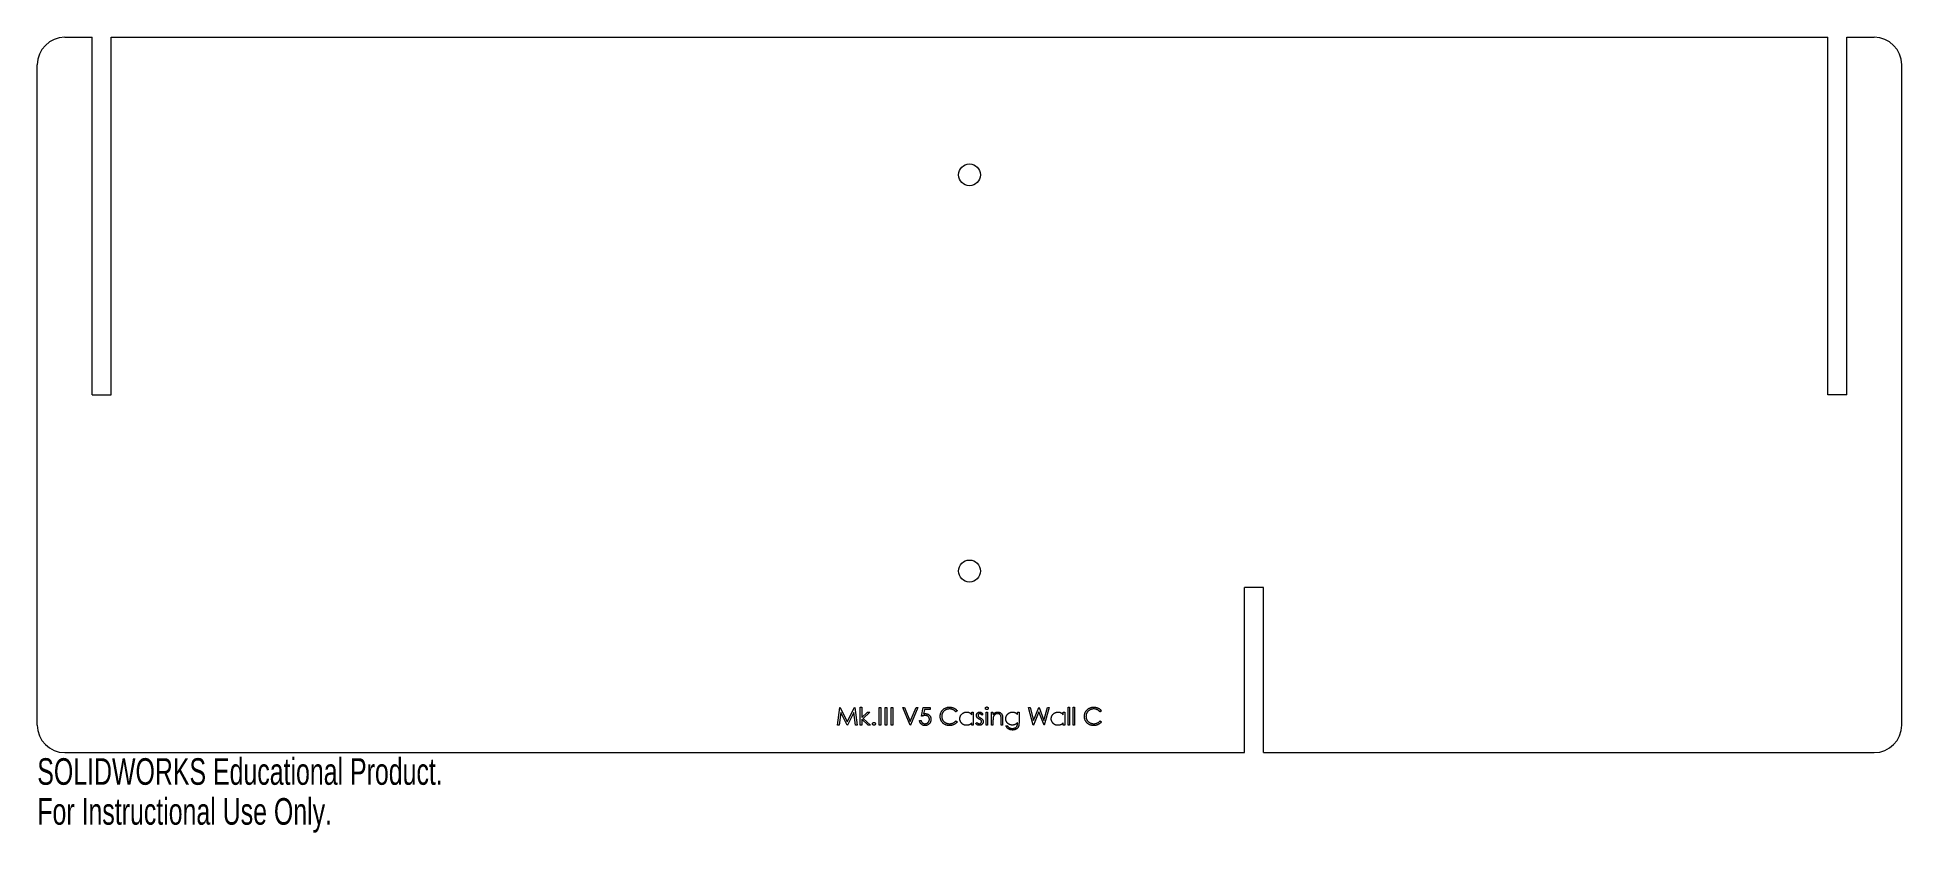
# Model space of a CAD drawing. Header units: millimetres. Extents: x 0 to 339, y -15 to 130.
import ezdxf

# ---------------------------------------------------------------- set-up
doc = ezdxf.new("R2010")
doc.units = ezdxf.units.MM
doc.styles.add('SLDTEXTSTYLE0', font='TXT', dxfattribs={"width": 0.7})

msp = doc.modelspace()

# ---------------------------------------------------------------- linework, layer by layer
at = {"color": 7, "linetype": 'Continuous', "lineweight": 15}
for p, q in [((5, 130), (10, 130)), ((10, 65), (10, 130)), ((13.4, 130), (325.4, 130)), ((13.4, 65), (13.4, 130)), ((325.4, 65), (325.4, 130)), ((328.8, 130), (333.8, 130)), ((328.8, 65), (328.8, 130)), ((0, 5), (0, 125)), ((338.8, 5), (338.8, 125)), ((10, 65), (13.4, 65)), ((328.8, 65), (325.4, 65)), ((219.4, 0), (219.4, 30)), ((222.8, 30), (219.4, 30)), ((222.8, 0), (222.8, 30)), ((145.42, 5), (145.84, 8.18)), ((146.01, 7.29), (145.71, 5)), ((145.84, 8.18), (145.88, 8.18)), ((145.88, 8.18), (147.2, 5.57)), ((147.17, 5), (146.01, 7.29)), ((147.2, 5.57), (148.5, 8.18)), ((148.38, 7.28), (147.23, 5)), ((148.68, 5), (148.38, 7.28)), ((148.5, 8.18), (148.54, 8.18)), ((148.54, 8.18), (148.97, 5)), ((149.54, 5), (149.54, 8.26)), ((149.54, 8.26), (149.82, 8.26)), ((149.82, 8.26), (149.82, 6.37)), ((149.82, 6.37), (150.88, 7.32)), ((151.29, 7.32), (150.06, 6.22)), ((150.88, 7.32), (151.29, 7.32)), ((153, 5), (153, 8.18)), ((153, 8.18), (153.28, 8.18)), ((153.28, 8.18), (153.28, 5)), ((154.09, 5), (154.09, 8.18)), ((154.09, 8.18), (154.38, 8.18)), ((154.38, 8.18), (154.38, 5)), ((155.19, 5), (155.19, 8.18)), ((155.19, 8.18), (155.48, 8.18)), ((155.48, 8.18), (155.48, 5)), ((158.61, 5), (157.27, 8.18)), ((157.27, 8.18), (157.58, 8.18)), ((157.58, 8.18), (158.63, 5.67)), ((158.63, 5.67), (159.69, 8.18)), ((160, 8.18), (158.65, 5)), ((159.69, 8.18), (160, 8.18)), ((160.65, 6.59), (160.97, 8.18)), ((160.97, 8.18), (162.28, 8.18)), ((161.2, 7.85), (161.03, 7.01)), ((162.28, 7.85), (161.2, 7.85)), ((162.28, 8.18), (162.28, 7.85)), ((167.16, 7.59), (166.91, 7.4)), ((169.81, 6.89), (169.81, 7.32)), ((169.81, 7.32), (170.09, 7.32)), ((170.09, 7.32), (170.09, 5)), ((171.84, 7.03), (171.65, 6.83)), ((172.41, 5), (172.41, 7.32)), ((172.41, 7.32), (172.7, 7.32)), ((172.7, 7.32), (172.7, 5)), ((173.39, 5), (173.39, 7.32)), ((173.39, 7.32), (173.67, 7.32)), ((173.67, 7.32), (173.67, 6.9)), ((178.11, 6.91), (178.11, 7.32)), ((178.11, 7.32), (178.4, 7.32)), ((178.4, 7.32), (178.4, 5.48)), ((180.99, 5), (180.15, 8.18)), ((180.15, 8.18), (180.44, 8.18)), ((180.44, 8.18), (181.06, 5.85)), ((182, 7.43), (181.03, 5)), ((181.06, 5.85), (181.99, 8.18)), ((181.99, 8.18), (182.03, 8.18)), ((182.95, 5), (182, 7.43)), ((182.03, 8.18), (182.93, 5.86)), ((182.93, 5.86), (183.56, 8.18)), ((183.85, 8.18), (182.99, 5)), ((183.56, 8.18), (183.85, 8.18)), ((186.41, 6.89), (186.41, 7.32)), ((186.41, 7.32), (186.7, 7.32)), ((186.7, 7.32), (186.7, 5)), ((187.31, 5), (187.31, 8.26)), ((187.31, 8.26), (187.6, 8.26)), ((187.6, 8.26), (187.6, 5)), ((188.21, 5), (188.21, 8.26)), ((188.21, 8.26), (188.49, 8.26)), ((188.49, 8.26), (188.49, 5)), ((193.38, 7.59), (193.13, 7.4)), ((145.71, 5), (145.42, 5)), ((147.23, 5), (147.17, 5)), ((148.97, 5), (148.68, 5)), ((149.82, 5), (149.54, 5)), ((151, 5), (149.82, 6.07)), ((149.82, 6.07), (149.82, 5)), ((150.06, 6.22), (151.41, 5)), ((151.41, 5), (151, 5)), ((153.28, 5), (153, 5)), ((154.38, 5), (154.09, 5)), ((155.48, 5), (155.19, 5)), ((158.65, 5), (158.61, 5)), ((160.32, 5.81), (160.61, 5.81)), ((166.91, 5.77), (167.16, 5.58)), ((169.81, 5), (169.81, 5.4)), ((170.09, 5), (169.81, 5)), ((170.54, 5.27), (170.73, 5.49)), ((172.7, 5), (172.41, 5)), ((173.67, 5), (173.39, 5)), ((173.67, 5.84), (173.67, 5)), ((175.14, 5), (175.14, 6.09)), ((175.42, 5), (175.14, 5)), ((175.42, 6.18), (175.42, 5)), ((176.03, 4.84), (176.32, 4.84)), ((178.11, 5.32), (178.11, 5.44)), ((181.03, 5), (180.99, 5)), ((182.99, 5), (182.95, 5)), ((186.41, 5), (186.41, 5.4)), ((186.7, 5), (186.41, 5)), ((187.6, 5), (187.31, 5)), ((188.49, 5), (188.21, 5)), ((193.13, 5.77), (193.38, 5.58)), ((5, 0), (219.4, 0)), ((222.8, 0), (333.8, 0))]:
    msp.add_line(p, q, dxfattribs=at)
for centre in [(169.4, 105), (169.4, 33)]:
    msp.add_circle(centre, 2, dxfattribs=at)
for centre, start, end in [((5, 125), 90, 180), ((333.8, 125), 0, 90), ((5, 5), 180, 270), ((333.8, 5), 270, 0)]:
    msp.add_arc(centre, 5, start, end, dxfattribs=at)
for points, knots in [([(161.03, 7.01), (161.06, 7.02), (161.12, 7.04), (161.22, 7.06), (161.31, 7.07), (161.37, 7.08), (161.4, 7.08)], [0, 0, 0, 0, 0.275068, 0.532901, 0.773973, 1, 1, 1, 1]), ([(161.4, 7.08), (161.43, 7.08), (161.5, 7.07), (161.61, 7.06), (161.7, 7.04), (161.8, 7), (161.88, 6.96), (161.97, 6.91), (162.05, 6.85), (162.12, 6.79), (162.18, 6.71), (162.24, 6.63), (162.29, 6.54), (162.33, 6.45), (162.36, 6.36), (162.38, 6.25), (162.4, 6.15), (162.4, 6.07), (162.4, 6.04)], [0, 0, 0, 0, 0.065808, 0.129394, 0.190894, 0.251281, 0.310815, 0.370371, 0.430768, 0.492881, 0.555104, 0.616067, 0.677256, 0.73826, 0.800762, 0.864778, 0.931045, 1, 1, 1, 1]), ([(164.07, 6.61), (164.07, 6.66), (164.07, 6.78), (164.1, 6.94), (164.13, 7.1), (164.19, 7.25), (164.26, 7.39), (164.34, 7.53), (164.44, 7.66), (164.55, 7.78), (164.68, 7.89), (164.81, 7.99), (164.95, 8.07), (165.1, 8.14), (165.26, 8.19), (165.43, 8.23), (165.6, 8.25), (165.72, 8.25), (165.78, 8.26)], [0, 0, 0, 0, 0.064558, 0.127014, 0.187955, 0.248014, 0.307748, 0.368235, 0.42947, 0.492743, 0.556258, 0.618217, 0.679655, 0.741246, 0.803415, 0.866815, 0.932328, 1, 1, 1, 1]), ([(165.76, 7.93), (165.73, 7.93), (165.66, 7.93), (165.57, 7.92), (165.48, 7.91), (165.39, 7.89), (165.3, 7.86), (165.21, 7.83), (165.13, 7.79), (165.04, 7.75), (164.96, 7.7), (164.89, 7.65), (164.82, 7.6), (164.75, 7.54), (164.69, 7.48), (164.63, 7.41), (164.58, 7.34), (164.53, 7.27), (164.49, 7.19), (164.45, 7.11), (164.42, 7.03), (164.4, 6.94), (164.38, 6.86), (164.36, 6.77), (164.35, 6.68), (164.35, 6.62), (164.35, 6.58)], [0, 0, 0, 0, 0.043955, 0.087502, 0.130463, 0.172752, 0.215403, 0.25765, 0.300153, 0.343121, 0.385925, 0.427686, 0.468818, 0.509492, 0.549883, 0.58998, 0.630405, 0.670869, 0.711384, 0.751627, 0.791776, 0.832459, 0.873319, 0.914543, 0.956924, 1, 1, 1, 1]), ([(166.91, 7.4), (166.89, 7.42), (166.86, 7.46), (166.8, 7.52), (166.74, 7.58), (166.68, 7.63), (166.62, 7.68), (166.55, 7.72), (166.48, 7.76), (166.38, 7.81), (166.26, 7.86), (166.1, 7.9), (165.93, 7.93), (165.82, 7.93), (165.76, 7.93)], [0, 0, 0, 0, 0.063163, 0.125475, 0.187121, 0.248294, 0.309295, 0.36985, 0.430973, 0.492456, 0.616148, 0.740844, 0.868183, 1, 1, 1, 1]), ([(165.78, 8.26), (165.81, 8.26), (165.88, 8.26), (165.99, 8.25), (166.1, 8.23), (166.2, 8.21), (166.3, 8.19), (166.39, 8.16), (166.49, 8.12), (166.58, 8.08), (166.66, 8.04), (166.75, 7.99), (166.83, 7.93), (166.9, 7.87), (166.97, 7.81), (167.04, 7.74), (167.1, 7.67), (167.14, 7.62), (167.16, 7.59)], [0, 0, 0, 0, 0.068548, 0.135683, 0.201215, 0.265682, 0.329267, 0.392395, 0.45507, 0.517127, 0.57879, 0.63974, 0.700192, 0.759806, 0.819628, 0.879355, 0.939512, 1, 1, 1, 1]), ([(167.65, 6.17), (167.65, 6.21), (167.65, 6.29), (167.67, 6.4), (167.7, 6.52), (167.74, 6.63), (167.79, 6.73), (167.85, 6.83), (167.92, 6.92), (168.01, 7.01), (168.1, 7.09), (168.19, 7.16), (168.29, 7.23), (168.4, 7.27), (168.51, 7.31), (168.63, 7.34), (168.75, 7.36), (168.83, 7.36), (168.87, 7.36)], [0, 0, 0, 0, 0.0637745, 0.1260788, 0.1869041, 0.2475739, 0.3080034, 0.3691319, 0.4320332, 0.4967908, 0.5616108, 0.6249139, 0.6867263, 0.7480788, 0.8095823, 0.8716307, 0.9348858, 1, 1, 1, 1]), ([(168.87, 7.36), (168.92, 7.36), (169.01, 7.36), (169.14, 7.34), (169.27, 7.3), (169.39, 7.25), (169.51, 7.19), (169.62, 7.1), (169.72, 7.01), (169.78, 6.93), (169.81, 6.89)], [0, 0, 0, 0, 0.129862, 0.254654, 0.376015, 0.495255, 0.614798, 0.738106, 0.865196, 1, 1, 1, 1]), ([(170.66, 6.75), (170.66, 6.77), (170.66, 6.82), (170.67, 6.88), (170.68, 6.94), (170.7, 6.99), (170.73, 7.05), (170.75, 7.1), (170.79, 7.14), (170.83, 7.19), (170.87, 7.23), (170.92, 7.26), (170.96, 7.29), (171.02, 7.32), (171.07, 7.34), (171.13, 7.35), (171.19, 7.36), (171.23, 7.36), (171.25, 7.36)], [0, 0, 0, 0, 0.067978, 0.133044, 0.196507, 0.258613, 0.319728, 0.380873, 0.442636, 0.505079, 0.567881, 0.628814, 0.68891, 0.748765, 0.809386, 0.870884, 0.934037, 1, 1, 1, 1]), ([(171.25, 7.08), (171.23, 7.07), (171.19, 7.07), (171.13, 7.05), (171.08, 7.02), (171.03, 6.98), (171, 6.93), (170.97, 6.88), (170.95, 6.82), (170.95, 6.78), (170.95, 6.76)], [0, 0, 0, 0, 0.124958, 0.245901, 0.369166, 0.498511, 0.628504, 0.751028, 0.873724, 1, 1, 1, 1]), ([(171.25, 7.36), (171.27, 7.36), (171.32, 7.36), (171.4, 7.34), (171.47, 7.32), (171.55, 7.28), (171.62, 7.23), (171.7, 7.17), (171.77, 7.11), (171.82, 7.06), (171.84, 7.03)], [0, 0, 0, 0, 0.105714, 0.213412, 0.326127, 0.444452, 0.569061, 0.702712, 0.846318, 1, 1, 1, 1]), ([(171.65, 6.83), (171.63, 6.85), (171.6, 6.89), (171.55, 6.94), (171.5, 6.98), (171.45, 7.02), (171.4, 7.04), (171.35, 7.06), (171.3, 7.07), (171.26, 7.08), (171.25, 7.08)], [0, 0, 0, 0, 0.158223, 0.305036, 0.441309, 0.565963, 0.683525, 0.793334, 0.898518, 1, 1, 1, 1]), ([(172.29, 8.05), (172.29, 8.07), (172.29, 8.1), (172.31, 8.15), (172.33, 8.19), (172.37, 8.23), (172.41, 8.26), (172.45, 8.28), (172.5, 8.29), (172.54, 8.3), (172.55, 8.3)], [0, 0, 0, 0, 0.12329, 0.242149, 0.363437, 0.489745, 0.618115, 0.744894, 0.868932, 1, 1, 1, 1]), ([(172.55, 7.81), (172.54, 7.81), (172.5, 7.81), (172.45, 7.83), (172.41, 7.85), (172.37, 7.88), (172.33, 7.92), (172.31, 7.96), (172.29, 8), (172.29, 8.04), (172.29, 8.05)], [0, 0, 0, 0, 0.1318668, 0.2566614, 0.3842132, 0.5133652, 0.6404432, 0.761085, 0.8791455, 1, 1, 1, 1]), ([(172.55, 8.3), (172.57, 8.3), (172.61, 8.29), (172.66, 8.28), (172.7, 8.26), (172.74, 8.23), (172.78, 8.19), (172.8, 8.15), (172.82, 8.1), (172.82, 8.07), (172.82, 8.05)], [0, 0, 0, 0, 0.131899, 0.258284, 0.384341, 0.51198, 0.638632, 0.75923, 0.877412, 1, 1, 1, 1]), ([(172.82, 8.05), (172.82, 8.04), (172.82, 8), (172.8, 7.96), (172.78, 7.92), (172.74, 7.88), (172.7, 7.85), (172.66, 7.82), (172.61, 7.81), (172.57, 7.81), (172.55, 7.81)], [0, 0, 0, 0, 0.120162, 0.237546, 0.357497, 0.484917, 0.613329, 0.74015, 0.867301, 1, 1, 1, 1]), ([(173.67, 6.9), (173.7, 6.94), (173.76, 7.01), (173.86, 7.11), (173.97, 7.19), (174.07, 7.25), (174.19, 7.3), (174.31, 7.34), (174.43, 7.36), (174.51, 7.36), (174.56, 7.36)], [0, 0, 0, 0, 0.140976, 0.273569, 0.398988, 0.51993, 0.63811, 0.756589, 0.87686, 1, 1, 1, 1]), ([(174.51, 7.08), (174.48, 7.08), (174.44, 7.07), (174.37, 7.07), (174.31, 7.05), (174.24, 7.03), (174.18, 7.01), (174.12, 6.98), (174.06, 6.94), (174.01, 6.9), (173.96, 6.85), (173.91, 6.81), (173.86, 6.76), (173.82, 6.7), (173.79, 6.65), (173.76, 6.59), (173.74, 6.53), (173.72, 6.48), (173.72, 6.46)], [0, 0, 0, 0, 0.063986, 0.126627, 0.188984, 0.25023, 0.312351, 0.374574, 0.438148, 0.50292, 0.567974, 0.630771, 0.692935, 0.754398, 0.815218, 0.876117, 0.938015, 1, 1, 1, 1]), ([(175.11, 6.62), (175.1, 6.66), (175.08, 6.72), (175.03, 6.82), (174.97, 6.9), (174.9, 6.96), (174.82, 7.02), (174.73, 7.05), (174.62, 7.07), (174.55, 7.07), (174.51, 7.08)], [0, 0, 0, 0, 0.13552, 0.260833, 0.378476, 0.493178, 0.609281, 0.729981, 0.859261, 1, 1, 1, 1]), ([(174.56, 7.36), (174.6, 7.36), (174.68, 7.36), (174.81, 7.33), (174.92, 7.29), (175.03, 7.23), (175.12, 7.16), (175.21, 7.08), (175.27, 6.98), (175.32, 6.89), (175.35, 6.82), (175.37, 6.75), (175.39, 6.67), (175.4, 6.59), (175.41, 6.5), (175.42, 6.4), (175.42, 6.3), (175.42, 6.22), (175.42, 6.18)], [0, 0, 0, 0, 0.07724, 0.151178, 0.223488, 0.295543, 0.366976, 0.437131, 0.507044, 0.57856, 0.616614, 0.658756, 0.704491, 0.754803, 0.809332, 0.868274, 0.932073, 1, 1, 1, 1]), ([(175.99, 6.17), (175.99, 6.19), (176, 6.25), (176, 6.32), (176.02, 6.4), (176.03, 6.48), (176.06, 6.55), (176.08, 6.62), (176.12, 6.69), (176.15, 6.76), (176.19, 6.83), (176.24, 6.89), (176.29, 6.95), (176.34, 7.01), (176.4, 7.06), (176.46, 7.11), (176.53, 7.16), (176.6, 7.2), (176.67, 7.24), (176.74, 7.27), (176.81, 7.3), (176.89, 7.32), (176.96, 7.34), (177.04, 7.35), (177.11, 7.36), (177.17, 7.36), (177.19, 7.36)], [0, 0, 0, 0, 0.042034, 0.083905, 0.125069, 0.166158, 0.20721, 0.248491, 0.289878, 0.33217, 0.374476, 0.416225, 0.45761, 0.499073, 0.540553, 0.582249, 0.62455, 0.667433, 0.710323, 0.752467, 0.794065, 0.835216, 0.876228, 0.917446, 0.958643, 1, 1, 1, 1]), ([(177.19, 7.36), (177.24, 7.36), (177.32, 7.36), (177.44, 7.34), (177.56, 7.31), (177.68, 7.26), (177.79, 7.2), (177.9, 7.13), (178.01, 7.03), (178.08, 6.95), (178.11, 6.91)], [0, 0, 0, 0, 0.120911, 0.238762, 0.354755, 0.470359, 0.589144, 0.716329, 0.852445, 1, 1, 1, 1]), ([(184.26, 6.17), (184.26, 6.21), (184.26, 6.29), (184.28, 6.4), (184.31, 6.52), (184.35, 6.63), (184.4, 6.73), (184.46, 6.83), (184.53, 6.92), (184.61, 7.01), (184.7, 7.09), (184.8, 7.16), (184.9, 7.23), (185.01, 7.27), (185.12, 7.31), (185.23, 7.34), (185.35, 7.36), (185.43, 7.36), (185.48, 7.36)], [0, 0, 0, 0, 0.0637745, 0.1260788, 0.1869041, 0.2475739, 0.3080034, 0.3691319, 0.4320332, 0.4967908, 0.5616108, 0.6249139, 0.6867263, 0.7480788, 0.8095823, 0.8716307, 0.9348858, 1, 1, 1, 1]), ([(185.48, 7.36), (185.52, 7.36), (185.62, 7.36), (185.75, 7.34), (185.88, 7.3), (186, 7.25), (186.12, 7.19), (186.23, 7.1), (186.33, 7.01), (186.38, 6.93), (186.41, 6.89)], [0, 0, 0, 0, 0.129862, 0.254654, 0.376015, 0.495255, 0.614798, 0.738106, 0.865196, 1, 1, 1, 1]), ([(190.28, 6.61), (190.28, 6.66), (190.29, 6.78), (190.31, 6.94), (190.35, 7.1), (190.4, 7.25), (190.47, 7.39), (190.55, 7.53), (190.65, 7.66), (190.77, 7.78), (190.89, 7.89), (191.03, 7.99), (191.17, 8.07), (191.32, 8.14), (191.47, 8.19), (191.64, 8.23), (191.81, 8.25), (191.93, 8.25), (191.99, 8.26)], [0, 0, 0, 0, 0.064558, 0.127014, 0.187955, 0.248014, 0.307748, 0.368235, 0.42947, 0.492743, 0.556258, 0.618217, 0.679655, 0.741246, 0.803415, 0.866815, 0.932328, 1, 1, 1, 1]), ([(191.97, 7.93), (191.94, 7.93), (191.88, 7.93), (191.78, 7.92), (191.69, 7.91), (191.6, 7.89), (191.51, 7.86), (191.42, 7.83), (191.34, 7.79), (191.26, 7.75), (191.18, 7.7), (191.1, 7.65), (191.03, 7.6), (190.96, 7.54), (190.9, 7.48), (190.85, 7.41), (190.79, 7.34), (190.75, 7.27), (190.7, 7.19), (190.67, 7.11), (190.64, 7.03), (190.61, 6.94), (190.59, 6.86), (190.58, 6.77), (190.57, 6.68), (190.57, 6.62), (190.57, 6.58)], [0, 0, 0, 0, 0.043955, 0.087502, 0.130463, 0.172752, 0.215403, 0.25765, 0.300153, 0.343121, 0.385925, 0.427686, 0.468818, 0.509492, 0.549883, 0.58998, 0.630405, 0.670869, 0.711384, 0.751627, 0.791776, 0.832459, 0.873319, 0.914543, 0.956924, 1, 1, 1, 1]), ([(193.13, 7.4), (193.11, 7.42), (193.07, 7.46), (193.02, 7.52), (192.96, 7.58), (192.9, 7.63), (192.83, 7.68), (192.76, 7.72), (192.69, 7.76), (192.6, 7.81), (192.47, 7.86), (192.31, 7.9), (192.14, 7.93), (192.03, 7.93), (191.97, 7.93)], [0, 0, 0, 0, 0.063163, 0.125475, 0.187121, 0.248294, 0.309295, 0.36985, 0.430973, 0.492456, 0.616148, 0.740844, 0.868183, 1, 1, 1, 1]), ([(191.99, 8.26), (192.03, 8.26), (192.1, 8.26), (192.21, 8.25), (192.31, 8.23), (192.41, 8.21), (192.51, 8.19), (192.61, 8.16), (192.7, 8.12), (192.79, 8.08), (192.88, 8.04), (192.96, 7.99), (193.04, 7.93), (193.12, 7.87), (193.19, 7.81), (193.25, 7.74), (193.32, 7.67), (193.36, 7.62), (193.38, 7.59)], [0, 0, 0, 0, 0.068548, 0.135683, 0.201215, 0.265682, 0.329267, 0.392395, 0.45507, 0.517127, 0.57879, 0.63974, 0.700192, 0.759806, 0.819628, 0.879355, 0.939512, 1, 1, 1, 1]), ([(151.77, 5.22), (151.78, 5.24), (151.78, 5.28), (151.79, 5.33), (151.82, 5.37), (151.85, 5.41), (151.89, 5.45), (151.94, 5.47), (151.99, 5.49), (152.02, 5.49), (152.04, 5.49)], [0, 0, 0, 0, 0.129097, 0.252046, 0.373905, 0.501038, 0.628171, 0.751376, 0.872426, 1, 1, 1, 1]), ([(152.04, 4.96), (152.02, 4.96), (151.99, 4.96), (151.94, 4.98), (151.89, 5), (151.85, 5.04), (151.82, 5.08), (151.79, 5.12), (151.78, 5.17), (151.78, 5.21), (151.77, 5.22)], [0, 0, 0, 0, 0.1277566, 0.2494144, 0.3727965, 0.5001113, 0.6286099, 0.7506434, 0.8737684, 1, 1, 1, 1]), ([(152.04, 5.49), (152.06, 5.49), (152.09, 5.49), (152.14, 5.47), (152.19, 5.45), (152.23, 5.41), (152.26, 5.37), (152.29, 5.33), (152.3, 5.28), (152.3, 5.24), (152.3, 5.22)], [0, 0, 0, 0, 0.127519, 0.249986, 0.371792, 0.49887, 0.625948, 0.748492, 0.870959, 1, 1, 1, 1]), ([(152.3, 5.22), (152.3, 5.21), (152.3, 5.17), (152.29, 5.12), (152.26, 5.08), (152.23, 5.04), (152.19, 5), (152.14, 4.98), (152.09, 4.96), (152.06, 4.96), (152.04, 4.96)], [0, 0, 0, 0, 0.126178, 0.248821, 0.37154, 0.499984, 0.627244, 0.749226, 0.872298, 1, 1, 1, 1]), ([(161.29, 4.92), (161.26, 4.92), (161.2, 4.92), (161.11, 4.93), (161.02, 4.95), (160.94, 4.98), (160.85, 5.01), (160.78, 5.06), (160.71, 5.11), (160.64, 5.17), (160.58, 5.23), (160.52, 5.3), (160.47, 5.38), (160.43, 5.45), (160.39, 5.54), (160.36, 5.63), (160.34, 5.72), (160.33, 5.78), (160.32, 5.81)], [0, 0, 0, 0, 0.065421, 0.128708, 0.190236, 0.250724, 0.310637, 0.370766, 0.431615, 0.493523, 0.555883, 0.617342, 0.678668, 0.740711, 0.802985, 0.866803, 0.932347, 1, 1, 1, 1]), ([(160.61, 5.81), (160.61, 5.78), (160.63, 5.73), (160.66, 5.64), (160.69, 5.57), (160.74, 5.51), (160.79, 5.45), (160.85, 5.4), (160.91, 5.35), (160.99, 5.32), (161.06, 5.28), (161.14, 5.26), (161.22, 5.25), (161.28, 5.24), (161.31, 5.24)], [0, 0, 0, 0, 0.094687, 0.181994, 0.264377, 0.34218, 0.418618, 0.496509, 0.577369, 0.661511, 0.746733, 0.831258, 0.915206, 1, 1, 1, 1]), ([(161.35, 6.75), (161.32, 6.75), (161.27, 6.75), (161.19, 6.74), (161.11, 6.73), (161.03, 6.71), (160.94, 6.69), (160.84, 6.66), (160.75, 6.63), (160.68, 6.6), (160.65, 6.59)], [0, 0, 0, 0, 0.102203, 0.211023, 0.3251, 0.446502, 0.573788, 0.708901, 0.850358, 1, 1, 1, 1]), ([(162.4, 6.04), (162.4, 6.01), (162.4, 5.96), (162.39, 5.88), (162.38, 5.81), (162.36, 5.74), (162.34, 5.66), (162.32, 5.59), (162.29, 5.53), (162.25, 5.46), (162.22, 5.4), (162.18, 5.34), (162.13, 5.28), (162.08, 5.23), (162.03, 5.18), (161.98, 5.14), (161.92, 5.09), (161.86, 5.06), (161.8, 5.02), (161.73, 5), (161.67, 4.97), (161.6, 4.95), (161.52, 4.94), (161.45, 4.93), (161.37, 4.92), (161.32, 4.92), (161.29, 4.92)], [0, 0, 0, 0, 0.044014, 0.087434, 0.130118, 0.172554, 0.214555, 0.256298, 0.298438, 0.340849, 0.382715, 0.423924, 0.464246, 0.504074, 0.543862, 0.583567, 0.623094, 0.663229, 0.703551, 0.743938, 0.784541, 0.82575, 0.867757, 0.910745, 0.954914, 1, 1, 1, 1]), ([(161.31, 5.24), (161.34, 5.24), (161.39, 5.25), (161.47, 5.26), (161.54, 5.28), (161.62, 5.3), (161.69, 5.33), (161.75, 5.37), (161.82, 5.42), (161.88, 5.47), (161.93, 5.53), (161.98, 5.6), (162.02, 5.66), (162.06, 5.73), (162.08, 5.81), (162.1, 5.88), (162.11, 5.97), (162.11, 6.02), (162.11, 6.05)], [0, 0, 0, 0, 0.064207, 0.126425, 0.18768, 0.248216, 0.308305, 0.369661, 0.431699, 0.495947, 0.559758, 0.622295, 0.683911, 0.745092, 0.80674, 0.869087, 0.93329, 1, 1, 1, 1]), ([(162.11, 6.05), (162.11, 6.07), (162.11, 6.12), (162.1, 6.2), (162.09, 6.27), (162.06, 6.33), (162.03, 6.39), (162, 6.45), (161.95, 6.51), (161.91, 6.56), (161.85, 6.6), (161.79, 6.64), (161.73, 6.68), (161.66, 6.7), (161.59, 6.72), (161.51, 6.74), (161.43, 6.75), (161.38, 6.75), (161.35, 6.75)], [0, 0, 0, 0, 0.065351, 0.127916, 0.18836, 0.247216, 0.30563, 0.36377, 0.422661, 0.482687, 0.5433, 0.604118, 0.664965, 0.727413, 0.791468, 0.858055, 0.927037, 1, 1, 1, 1]), ([(164.47, 5.47), (164.44, 5.51), (164.37, 5.59), (164.29, 5.72), (164.22, 5.85), (164.17, 5.99), (164.12, 6.14), (164.09, 6.29), (164.07, 6.44), (164.07, 6.55), (164.07, 6.61)], [0, 0, 0, 0, 0.124329, 0.247156, 0.36878, 0.490734, 0.613614, 0.738958, 0.867311, 1, 1, 1, 1]), ([(164.35, 6.58), (164.35, 6.54), (164.36, 6.45), (164.38, 6.31), (164.41, 6.18), (164.45, 6.06), (164.51, 5.94), (164.58, 5.83), (164.66, 5.72), (164.76, 5.63), (164.86, 5.54), (164.97, 5.46), (165.09, 5.39), (165.21, 5.34), (165.35, 5.3), (165.48, 5.27), (165.63, 5.25), (165.73, 5.25), (165.78, 5.24)], [0, 0, 0, 0, 0.064323, 0.12629, 0.186726, 0.246146, 0.305576, 0.365429, 0.426326, 0.48884, 0.551725, 0.613919, 0.675484, 0.737334, 0.800229, 0.864502, 0.931041, 1, 1, 1, 1]), ([(165.78, 4.92), (165.75, 4.92), (165.68, 4.92), (165.58, 4.93), (165.48, 4.94), (165.39, 4.95), (165.3, 4.97), (165.21, 5), (165.12, 5.02), (165.04, 5.06), (164.96, 5.09), (164.88, 5.13), (164.8, 5.18), (164.73, 5.23), (164.66, 5.28), (164.59, 5.34), (164.53, 5.41), (164.49, 5.45), (164.47, 5.47)], [0, 0, 0, 0, 0.069663, 0.13775, 0.203917, 0.26878, 0.332414, 0.394754, 0.45618, 0.516996, 0.577396, 0.637198, 0.696999, 0.756756, 0.816554, 0.876948, 0.938132, 1, 1, 1, 1]), ([(165.78, 5.24), (165.83, 5.25), (165.94, 5.25), (166.1, 5.27), (166.26, 5.32), (166.4, 5.37), (166.54, 5.45), (166.67, 5.54), (166.8, 5.65), (166.87, 5.73), (166.91, 5.77)], [0, 0, 0, 0, 0.128515, 0.252949, 0.374755, 0.49594, 0.617181, 0.740909, 0.867811, 1, 1, 1, 1]), ([(167.16, 5.58), (167.14, 5.56), (167.1, 5.51), (167.04, 5.43), (166.97, 5.37), (166.9, 5.3), (166.82, 5.24), (166.74, 5.19), (166.66, 5.14), (166.57, 5.09), (166.48, 5.05), (166.39, 5.02), (166.29, 4.99), (166.2, 4.96), (166.1, 4.94), (165.99, 4.93), (165.89, 4.92), (165.82, 4.92), (165.78, 4.92)], [0, 0, 0, 0, 0.0616742, 0.1230531, 0.183475, 0.2437265, 0.3042789, 0.3648629, 0.4259462, 0.4873912, 0.5492204, 0.6111436, 0.6735285, 0.7369615, 0.8007853, 0.8660126, 0.9321007, 1, 1, 1, 1]), ([(168.86, 4.96), (168.82, 4.96), (168.74, 4.96), (168.62, 4.98), (168.5, 5.01), (168.39, 5.04), (168.29, 5.1), (168.19, 5.16), (168.09, 5.23), (168, 5.31), (167.92, 5.4), (167.85, 5.49), (167.79, 5.59), (167.74, 5.7), (167.7, 5.81), (167.67, 5.92), (167.65, 6.04), (167.65, 6.13), (167.65, 6.17)], [0, 0, 0, 0, 0.06462, 0.1274335, 0.1890041, 0.2499301, 0.3106685, 0.372329, 0.4349391, 0.4995755, 0.5641912, 0.6267352, 0.6881093, 0.7492936, 0.8103305, 0.8719012, 0.9350459, 1, 1, 1, 1]), ([(169.81, 5.4), (169.77, 5.37), (169.71, 5.29), (169.61, 5.2), (169.5, 5.12), (169.38, 5.06), (169.26, 5.02), (169.13, 4.98), (169, 4.96), (168.91, 4.96), (168.86, 4.96)], [0, 0, 0, 0, 0.134298, 0.262085, 0.38627, 0.507165, 0.6273, 0.748145, 0.87237, 1, 1, 1, 1]), ([(171.2, 4.96), (171.17, 4.96), (171.11, 4.96), (171.01, 4.98), (170.92, 5), (170.83, 5.04), (170.75, 5.09), (170.67, 5.14), (170.6, 5.2), (170.56, 5.25), (170.54, 5.27)], [0, 0, 0, 0, 0.126743, 0.251724, 0.377219, 0.504694, 0.631458, 0.755401, 0.877701, 1, 1, 1, 1]), ([(170.77, 6.39), (170.75, 6.42), (170.72, 6.47), (170.69, 6.56), (170.66, 6.66), (170.66, 6.72), (170.66, 6.75)], [0, 0, 0, 0, 0.246252, 0.492591, 0.74057, 1, 1, 1, 1]), ([(170.73, 5.49), (170.75, 5.47), (170.78, 5.43), (170.84, 5.38), (170.89, 5.34), (170.95, 5.3), (171.01, 5.28), (171.07, 5.26), (171.13, 5.25), (171.17, 5.24), (171.19, 5.24)], [0, 0, 0, 0, 0.147476, 0.285904, 0.417172, 0.540501, 0.659238, 0.775006, 0.887229, 1, 1, 1, 1]), ([(171.17, 6.08), (171.14, 6.09), (171.1, 6.12), (171.03, 6.16), (170.98, 6.2), (170.92, 6.24), (170.87, 6.28), (170.83, 6.32), (170.8, 6.35), (170.78, 6.38), (170.77, 6.39)], [0, 0, 0, 0, 0.157762, 0.30595, 0.443775, 0.572824, 0.692154, 0.802296, 0.905564, 1, 1, 1, 1]), ([(170.95, 6.76), (170.95, 6.75), (170.95, 6.71), (170.97, 6.65), (170.99, 6.6), (171.01, 6.57), (171.03, 6.55)], [0, 0, 0, 0, 0.24004, 0.479403, 0.731757, 1, 1, 1, 1]), ([(171.03, 6.55), (171.03, 6.54), (171.05, 6.53), (171.08, 6.5), (171.11, 6.47), (171.15, 6.44), (171.19, 6.41), (171.24, 6.38), (171.3, 6.35), (171.34, 6.33), (171.36, 6.31)], [0, 0, 0, 0, 0.083425, 0.17756, 0.283982, 0.402217, 0.533568, 0.676121, 0.831649, 1, 1, 1, 1]), ([(171.52, 5.84), (171.51, 5.85), (171.5, 5.86), (171.47, 5.89), (171.43, 5.92), (171.39, 5.95), (171.34, 5.98), (171.29, 6.01), (171.23, 6.04), (171.19, 6.07), (171.17, 6.08)], [0, 0, 0, 0, 0.076875, 0.167462, 0.27227, 0.389551, 0.520801, 0.666263, 0.825545, 1, 1, 1, 1]), ([(171.19, 5.24), (171.22, 5.25), (171.27, 5.25), (171.35, 5.27), (171.42, 5.3), (171.48, 5.35), (171.53, 5.41), (171.57, 5.48), (171.59, 5.54), (171.6, 5.59), (171.6, 5.62)], [0, 0, 0, 0, 0.134042, 0.261896, 0.387836, 0.517686, 0.644509, 0.764718, 0.880291, 1, 1, 1, 1]), ([(171.88, 5.63), (171.88, 5.61), (171.88, 5.56), (171.87, 5.5), (171.86, 5.43), (171.84, 5.37), (171.81, 5.31), (171.77, 5.26), (171.73, 5.2), (171.69, 5.15), (171.64, 5.11), (171.59, 5.07), (171.53, 5.03), (171.47, 5.01), (171.41, 4.99), (171.34, 4.97), (171.27, 4.96), (171.23, 4.96), (171.2, 4.96)], [0, 0, 0, 0, 0.064548, 0.127199, 0.188597, 0.24864, 0.309525, 0.370037, 0.431889, 0.495704, 0.559519, 0.621372, 0.682397, 0.743568, 0.805498, 0.86864, 0.933066, 1, 1, 1, 1]), ([(171.36, 6.31), (171.38, 6.3), (171.43, 6.27), (171.5, 6.23), (171.56, 6.19), (171.61, 6.15), (171.66, 6.11), (171.71, 6.07), (171.74, 6.03), (171.76, 6), (171.77, 5.99)], [0, 0, 0, 0, 0.158989, 0.307115, 0.446213, 0.574876, 0.694152, 0.804581, 0.906593, 1, 1, 1, 1]), ([(171.6, 5.62), (171.6, 5.64), (171.6, 5.68), (171.58, 5.74), (171.56, 5.79), (171.53, 5.82), (171.52, 5.84)], [0, 0, 0, 0, 0.253475, 0.500453, 0.745578, 1, 1, 1, 1]), ([(171.77, 5.99), (171.79, 5.96), (171.82, 5.91), (171.86, 5.82), (171.88, 5.73), (171.88, 5.66), (171.88, 5.63)], [0, 0, 0, 0, 0.248839, 0.495235, 0.743336, 1, 1, 1, 1]), ([(173.72, 6.46), (173.71, 6.45), (173.71, 6.41), (173.7, 6.36), (173.69, 6.29), (173.68, 6.22), (173.68, 6.14), (173.68, 6.04), (173.67, 5.94), (173.67, 5.88), (173.67, 5.84)], [0, 0, 0, 0, 0.076995, 0.167615, 0.271052, 0.38946, 0.520843, 0.666399, 0.826094, 1, 1, 1, 1]), ([(175.14, 6.09), (175.14, 6.12), (175.14, 6.18), (175.14, 6.27), (175.14, 6.35), (175.13, 6.42), (175.13, 6.48), (175.12, 6.53), (175.11, 6.58), (175.11, 6.61), (175.11, 6.62)], [0, 0, 0, 0, 0.17885, 0.3421096, 0.4898257, 0.6232544, 0.7400797, 0.8414827, 0.9289077, 1, 1, 1, 1]), ([(177.18, 5), (177.16, 5), (177.1, 5), (177.03, 5.01), (176.95, 5.02), (176.87, 5.04), (176.8, 5.06), (176.73, 5.09), (176.65, 5.12), (176.58, 5.16), (176.51, 5.2), (176.45, 5.24), (176.39, 5.29), (176.33, 5.34), (176.28, 5.4), (176.23, 5.45), (176.19, 5.52), (176.15, 5.58), (176.11, 5.65), (176.08, 5.72), (176.05, 5.79), (176.03, 5.86), (176.02, 5.94), (176, 6.01), (176, 6.09), (175.99, 6.14), (175.99, 6.17)], [0, 0, 0, 0, 0.042865, 0.085222, 0.127202, 0.169025, 0.210882, 0.252963, 0.295628, 0.338553, 0.381463, 0.423582, 0.465066, 0.506312, 0.54704, 0.587676, 0.628675, 0.669946, 0.711036, 0.751996, 0.792673, 0.833446, 0.874191, 0.915494, 0.957478, 1, 1, 1, 1]), ([(177.22, 4.1), (177.17, 4.11), (177.08, 4.11), (176.94, 4.12), (176.81, 4.15), (176.69, 4.19), (176.58, 4.23), (176.48, 4.29), (176.39, 4.35), (176.3, 4.42), (176.23, 4.5), (176.16, 4.6), (176.09, 4.71), (176.06, 4.79), (176.03, 4.84)], [0, 0, 0, 0, 0.096491, 0.188474, 0.27684, 0.362137, 0.443437, 0.520166, 0.59271, 0.662917, 0.735419, 0.814881, 0.903061, 1, 1, 1, 1]), ([(176.32, 4.84), (176.34, 4.8), (176.39, 4.73), (176.47, 4.64), (176.56, 4.56), (176.67, 4.5), (176.78, 4.45), (176.91, 4.41), (177.05, 4.39), (177.14, 4.39), (177.19, 4.39)], [0, 0, 0, 0, 0.124716, 0.243805, 0.360062, 0.475112, 0.593525, 0.71935, 0.853855, 1, 1, 1, 1]), ([(178.11, 5.44), (178.08, 5.41), (178.02, 5.34), (177.93, 5.25), (177.82, 5.18), (177.7, 5.11), (177.58, 5.06), (177.45, 5.03), (177.32, 5), (177.23, 5), (177.18, 5)], [0, 0, 0, 0, 0.126561, 0.250895, 0.374719, 0.499826, 0.624964, 0.749039, 0.87318, 1, 1, 1, 1]), ([(177.19, 4.39), (177.24, 4.39), (177.34, 4.39), (177.48, 4.41), (177.6, 4.45), (177.71, 4.5), (177.81, 4.55), (177.9, 4.62), (177.97, 4.69), (178.01, 4.76), (178.04, 4.82), (178.06, 4.87), (178.08, 4.93), (178.09, 5), (178.1, 5.07), (178.11, 5.15), (178.11, 5.23), (178.11, 5.29), (178.11, 5.32)], [0, 0, 0, 0, 0.098171, 0.189264, 0.274463, 0.355023, 0.43092, 0.501086, 0.566608, 0.629721, 0.662711, 0.698766, 0.738611, 0.782581, 0.830409, 0.882578, 0.939229, 1, 1, 1, 1]), ([(178.31, 4.77), (178.3, 4.74), (178.28, 4.69), (178.24, 4.62), (178.2, 4.55), (178.15, 4.48), (178.1, 4.43), (178.04, 4.37), (177.98, 4.32), (177.91, 4.28), (177.84, 4.23), (177.76, 4.2), (177.68, 4.17), (177.59, 4.15), (177.5, 4.13), (177.41, 4.11), (177.32, 4.11), (177.25, 4.1), (177.22, 4.1)], [0, 0, 0, 0, 0.0613707, 0.1209065, 0.1794237, 0.2376067, 0.2959385, 0.3542182, 0.4135371, 0.4740868, 0.5351212, 0.5969877, 0.6600198, 0.7242775, 0.7900119, 0.8577477, 0.927829, 1, 1, 1, 1]), ([(178.4, 5.48), (178.4, 5.44), (178.4, 5.36), (178.39, 5.25), (178.38, 5.15), (178.38, 5.06), (178.36, 4.98), (178.35, 4.9), (178.33, 4.83), (178.32, 4.79), (178.31, 4.77)], [0, 0, 0, 0, 0.163445, 0.315489, 0.456291, 0.585864, 0.705429, 0.813371, 0.911718, 1, 1, 1, 1]), ([(185.47, 4.96), (185.43, 4.96), (185.35, 4.96), (185.23, 4.98), (185.11, 5.01), (185, 5.04), (184.9, 5.1), (184.8, 5.16), (184.7, 5.23), (184.61, 5.31), (184.53, 5.4), (184.46, 5.49), (184.39, 5.59), (184.34, 5.7), (184.3, 5.81), (184.28, 5.92), (184.26, 6.04), (184.26, 6.13), (184.26, 6.17)], [0, 0, 0, 0, 0.06462, 0.1274335, 0.1890041, 0.2499301, 0.3106685, 0.372329, 0.4349391, 0.4995755, 0.5641912, 0.6267352, 0.6881093, 0.7492936, 0.8103305, 0.8719012, 0.9350459, 1, 1, 1, 1]), ([(186.41, 5.4), (186.38, 5.37), (186.32, 5.29), (186.22, 5.2), (186.1, 5.12), (185.99, 5.06), (185.87, 5.02), (185.74, 4.98), (185.6, 4.96), (185.51, 4.96), (185.47, 4.96)], [0, 0, 0, 0, 0.134298, 0.262085, 0.38627, 0.507165, 0.6273, 0.748145, 0.87237, 1, 1, 1, 1]), ([(190.68, 5.47), (190.65, 5.51), (190.59, 5.59), (190.51, 5.72), (190.44, 5.85), (190.38, 5.99), (190.34, 6.14), (190.31, 6.29), (190.29, 6.44), (190.28, 6.55), (190.28, 6.61)], [0, 0, 0, 0, 0.124329, 0.247156, 0.36878, 0.490734, 0.613614, 0.738958, 0.867311, 1, 1, 1, 1]), ([(190.57, 6.58), (190.57, 6.54), (190.57, 6.45), (190.59, 6.31), (190.62, 6.18), (190.67, 6.06), (190.72, 5.94), (190.79, 5.83), (190.88, 5.72), (190.97, 5.63), (191.07, 5.54), (191.19, 5.46), (191.3, 5.39), (191.43, 5.34), (191.56, 5.3), (191.7, 5.27), (191.84, 5.25), (191.94, 5.25), (191.99, 5.24)], [0, 0, 0, 0, 0.064323, 0.12629, 0.186726, 0.246146, 0.305576, 0.365429, 0.426326, 0.48884, 0.551725, 0.613919, 0.675484, 0.737334, 0.800229, 0.864502, 0.931041, 1, 1, 1, 1]), ([(191.99, 4.92), (191.96, 4.92), (191.89, 4.92), (191.79, 4.93), (191.7, 4.94), (191.6, 4.95), (191.51, 4.97), (191.42, 5), (191.33, 5.02), (191.25, 5.06), (191.17, 5.09), (191.09, 5.13), (191.02, 5.18), (190.95, 5.23), (190.88, 5.28), (190.81, 5.34), (190.74, 5.41), (190.7, 5.45), (190.68, 5.47)], [0, 0, 0, 0, 0.069663, 0.13775, 0.203917, 0.26878, 0.332414, 0.394754, 0.45618, 0.516996, 0.577396, 0.637198, 0.696999, 0.756756, 0.816554, 0.876948, 0.938132, 1, 1, 1, 1]), ([(191.99, 5.24), (192.05, 5.25), (192.16, 5.25), (192.32, 5.27), (192.47, 5.32), (192.62, 5.37), (192.76, 5.45), (192.89, 5.54), (193.01, 5.65), (193.09, 5.73), (193.13, 5.77)], [0, 0, 0, 0, 0.128515, 0.252949, 0.374755, 0.49594, 0.617181, 0.740909, 0.867811, 1, 1, 1, 1]), ([(193.38, 5.58), (193.36, 5.56), (193.32, 5.51), (193.25, 5.43), (193.18, 5.37), (193.11, 5.3), (193.03, 5.24), (192.95, 5.19), (192.87, 5.14), (192.78, 5.09), (192.7, 5.05), (192.6, 5.02), (192.51, 4.99), (192.41, 4.96), (192.31, 4.94), (192.21, 4.93), (192.1, 4.92), (192.03, 4.92), (191.99, 4.92)], [0, 0, 0, 0, 0.0616742, 0.1230531, 0.183475, 0.2437265, 0.3042789, 0.3648629, 0.4259462, 0.4873912, 0.5492204, 0.6111436, 0.6735285, 0.7369615, 0.8007853, 0.8660126, 0.9321007, 1, 1, 1, 1])]:
    msp.add_open_spline(points, degree=3, knots=knots, dxfattribs=at)

# ---------------------------------------------------------------- texts
at = {"color": 7, "linetype": 'Continuous', "char_height": 4.8336, "attachment_point": 1, "style": 'SLDTEXTSTYLE0'}
for s, insert in [('SOLIDWORKS Educational Product.', (0, -1.02)), ('For Instructional Use Only.', (0, -8.27))]:
    msp.add_mtext(s, dxfattribs=dict(at, insert=insert))

doc.saveas('drawing.dxf')
